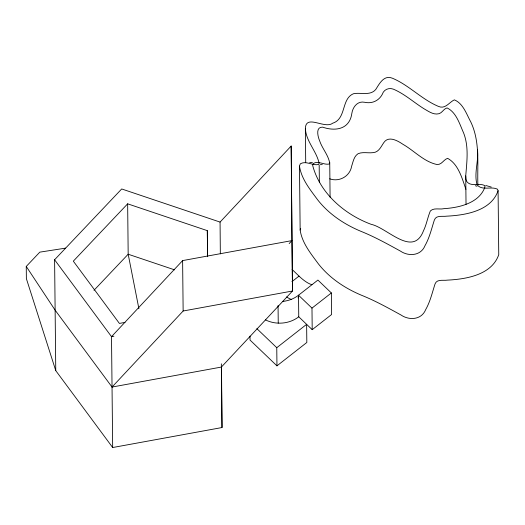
<?xml version="1.0" encoding="UTF-8"?>
<svg xmlns="http://www.w3.org/2000/svg" width="525" height="525" viewBox="0 0 525 525"><rect width="100%" height="100%" fill="white"/><g stroke="black" fill="none" stroke-linecap="round" stroke-linejoin="round"><path stroke-width="0.79" d="M305.714 162.606L305.366 128.986C305.386 113.485 324.667 129.458 332.633 123.224C346.566 118.906 341.066 98.634 353.594 93.693C360.905 92.256 370.184 96.042 375.749 89.48C379.411 83.705 383.913 74.721 392.333 78.186C409.034 85.168 421.601 99.33 438.29 106.326C445.259 109.62 449.105 102.263 454.361 99.862C463.188 103.451 466.535 114.188 470.8 121.99C480.165 141.599 477.258 163.826 477.862 184.8M465.734 175.941C466.843 161.602 469.009 146.724 463.588 132.91C459.624 124.11 456.363 112.37 447.083 107.927C443.737 108.734 442.372 112.626 439.084 113.682C433.611 115.192 428.61 111.372 424.108 108.826C413.759 102.368 404.572 93.883 393.245 89.112C389.609 87.747 385.409 88.902 383.263 92.21C380.264 100.019 372.789 104.16 364.573 102.27C357.479 100.78 352.833 107.021 351.855 113.321C349.716 129.281 335.541 131.624 322.593 127.142C315.308 126.866 317.887 136.756 319.646 140.851C322.225 148.582 328.322 154.993 329.713 163.078L329.07 164.069C323.859 165.119 318.268 160.466 313.359 163.478L312.651 165.408C320.027 193.423 344.63 214.482 371.208 224.339C387.312 227.778 413.05 257.959 423.472 230.823C426.569 224.483 427.619 217.402 430.356 210.952C433.821 207.467 439.688 209.744 444.058 208.655C459.441 207.657 479.456 203.063 485.034 186.788L484.536 185.482C479.076 182.687 471.247 187.077 466.817 181.657L465.964 179.202L465.734 175.941L466.029 204.389M477.494 149.54C478.8 161.273 473.773 173.355 477.087 184.8C482.193 191.048 491.21 185.988 497.503 189.21L498.081 190.713C491.144 210.958 465.583 215.217 446.827 216.156C442.733 216.858 436.085 214.85 434.352 220.054C431.57 228.69 429.542 237.668 425.02 245.628C420.925 255.938 408.562 256.705 400.306 251.022C387.352 243.908 374.423 236.716 360.668 231.217C344.157 224.267 328.814 214.075 317.684 199.861C310.163 189.656 301.363 178.999 299.48 166.084L300.293 163.859C305.957 160.394 312.395 165.749 318.399 164.542L319.141 163.4C316.641 151.266 306.344 141.724 305.366 128.986M498.081 190.713L498.75 254.677C491.813 274.923 466.259 279.182 447.497 280.12C443.402 280.822 436.761 278.814 435.022 284.018C432.239 292.655 430.211 301.632 425.69 309.592C421.595 319.902 409.231 320.67 400.975 314.987C388.021 307.873 375.093 300.681 361.338 295.181C344.827 288.232 329.483 278.04 318.353 263.826C310.833 253.621 302.033 242.963 300.149 230.048L300.694 228.565M220.336 253.883L220.067 222.082L291.178 146.029L291.966 240.607L182.615 260.597L111.51 336.65L112.672 447.53L222.016 427.54L221.511 366.391M65.658 248.128L39.802 252.144L26.25 266.444L55.125 310.163L112.035 387.05L183.14 310.997L292.491 291.007L291.178 146.029M289.163 243.6L291.966 240.607L292.491 291.007L221.386 367.06L112.035 387.05M112.672 447.53L55.762 370.643L54.6 259.763L121.695 188.961L220.067 222.082M207.585 256.659L207.309 230.646L127.647 203.825L73.316 261.161L119.398 323.426L125.035 322.396M94.008 290.286L128.179 254.225L127.647 203.825M291.92 281.662L299.027 276.104A28.429 9.443 52 0 0 311.929 284.688M298.082 297.944A28.429 9.443 52 0 0 298.528 295.227L317.907 280.068L331.36 292.95L331.583 314.521L312.204 329.674L298.751 316.792L298.528 295.227A28.429 24.59 -0.6 0 1 282.476 301.455M312.204 329.674L311.981 308.109L331.36 292.95M276.957 365.846L276.767 347.701L306.633 324.338L306.823 342.484L276.957 365.846L250.051 340.075L250.005 336.131M113.918 336.21L111.51 336.65L54.6 259.763M320.27 164.679L322.304 164.581M309.652 162.533L312.408 162.487M329.72 178.808C339.137 182.3 349.972 176.315 351.612 166.294C353.122 161.871 353.837 156.411 358.096 153.687C362.867 151.679 368.13 153.32 373.111 152.637C378.755 152.303 381.038 146.639 383.795 142.61C388.553 135.509 397.622 140.687 402.905 144.283C414.304 150.767 423.852 161.713 437.003 164.522C441.788 164.876 443.605 159.548 447.615 158.327C458.437 164.207 462.092 178.369 465.924 189.341M485.671 185.469L491.256 187.051M475.322 185.706L477.002 186.25M174.582 269.85L128.179 254.225L138.908 308.752M292.09 269.456L299.027 276.104M298.528 295.227L311.981 308.109M256.876 328.657L276.767 347.701M55.762 370.643L26.375 278.657L26.25 266.444M329.726 162.317L330.094 197.275M319.18 164.988L319.358 182.208M299.48 166.084L300.149 230.048M278.06 305.563L278.243 323.137M221.347 363.812L222.016 427.54M182.615 260.597L183.14 310.997M207.309 230.646L207.526 256.718M291.48 299.512A28.429 9.443 52 0 1 286.591 296.933M298.751 316.792A28.429 24.59 -0.6 0 1 265.519 319.915"/></g></svg>
